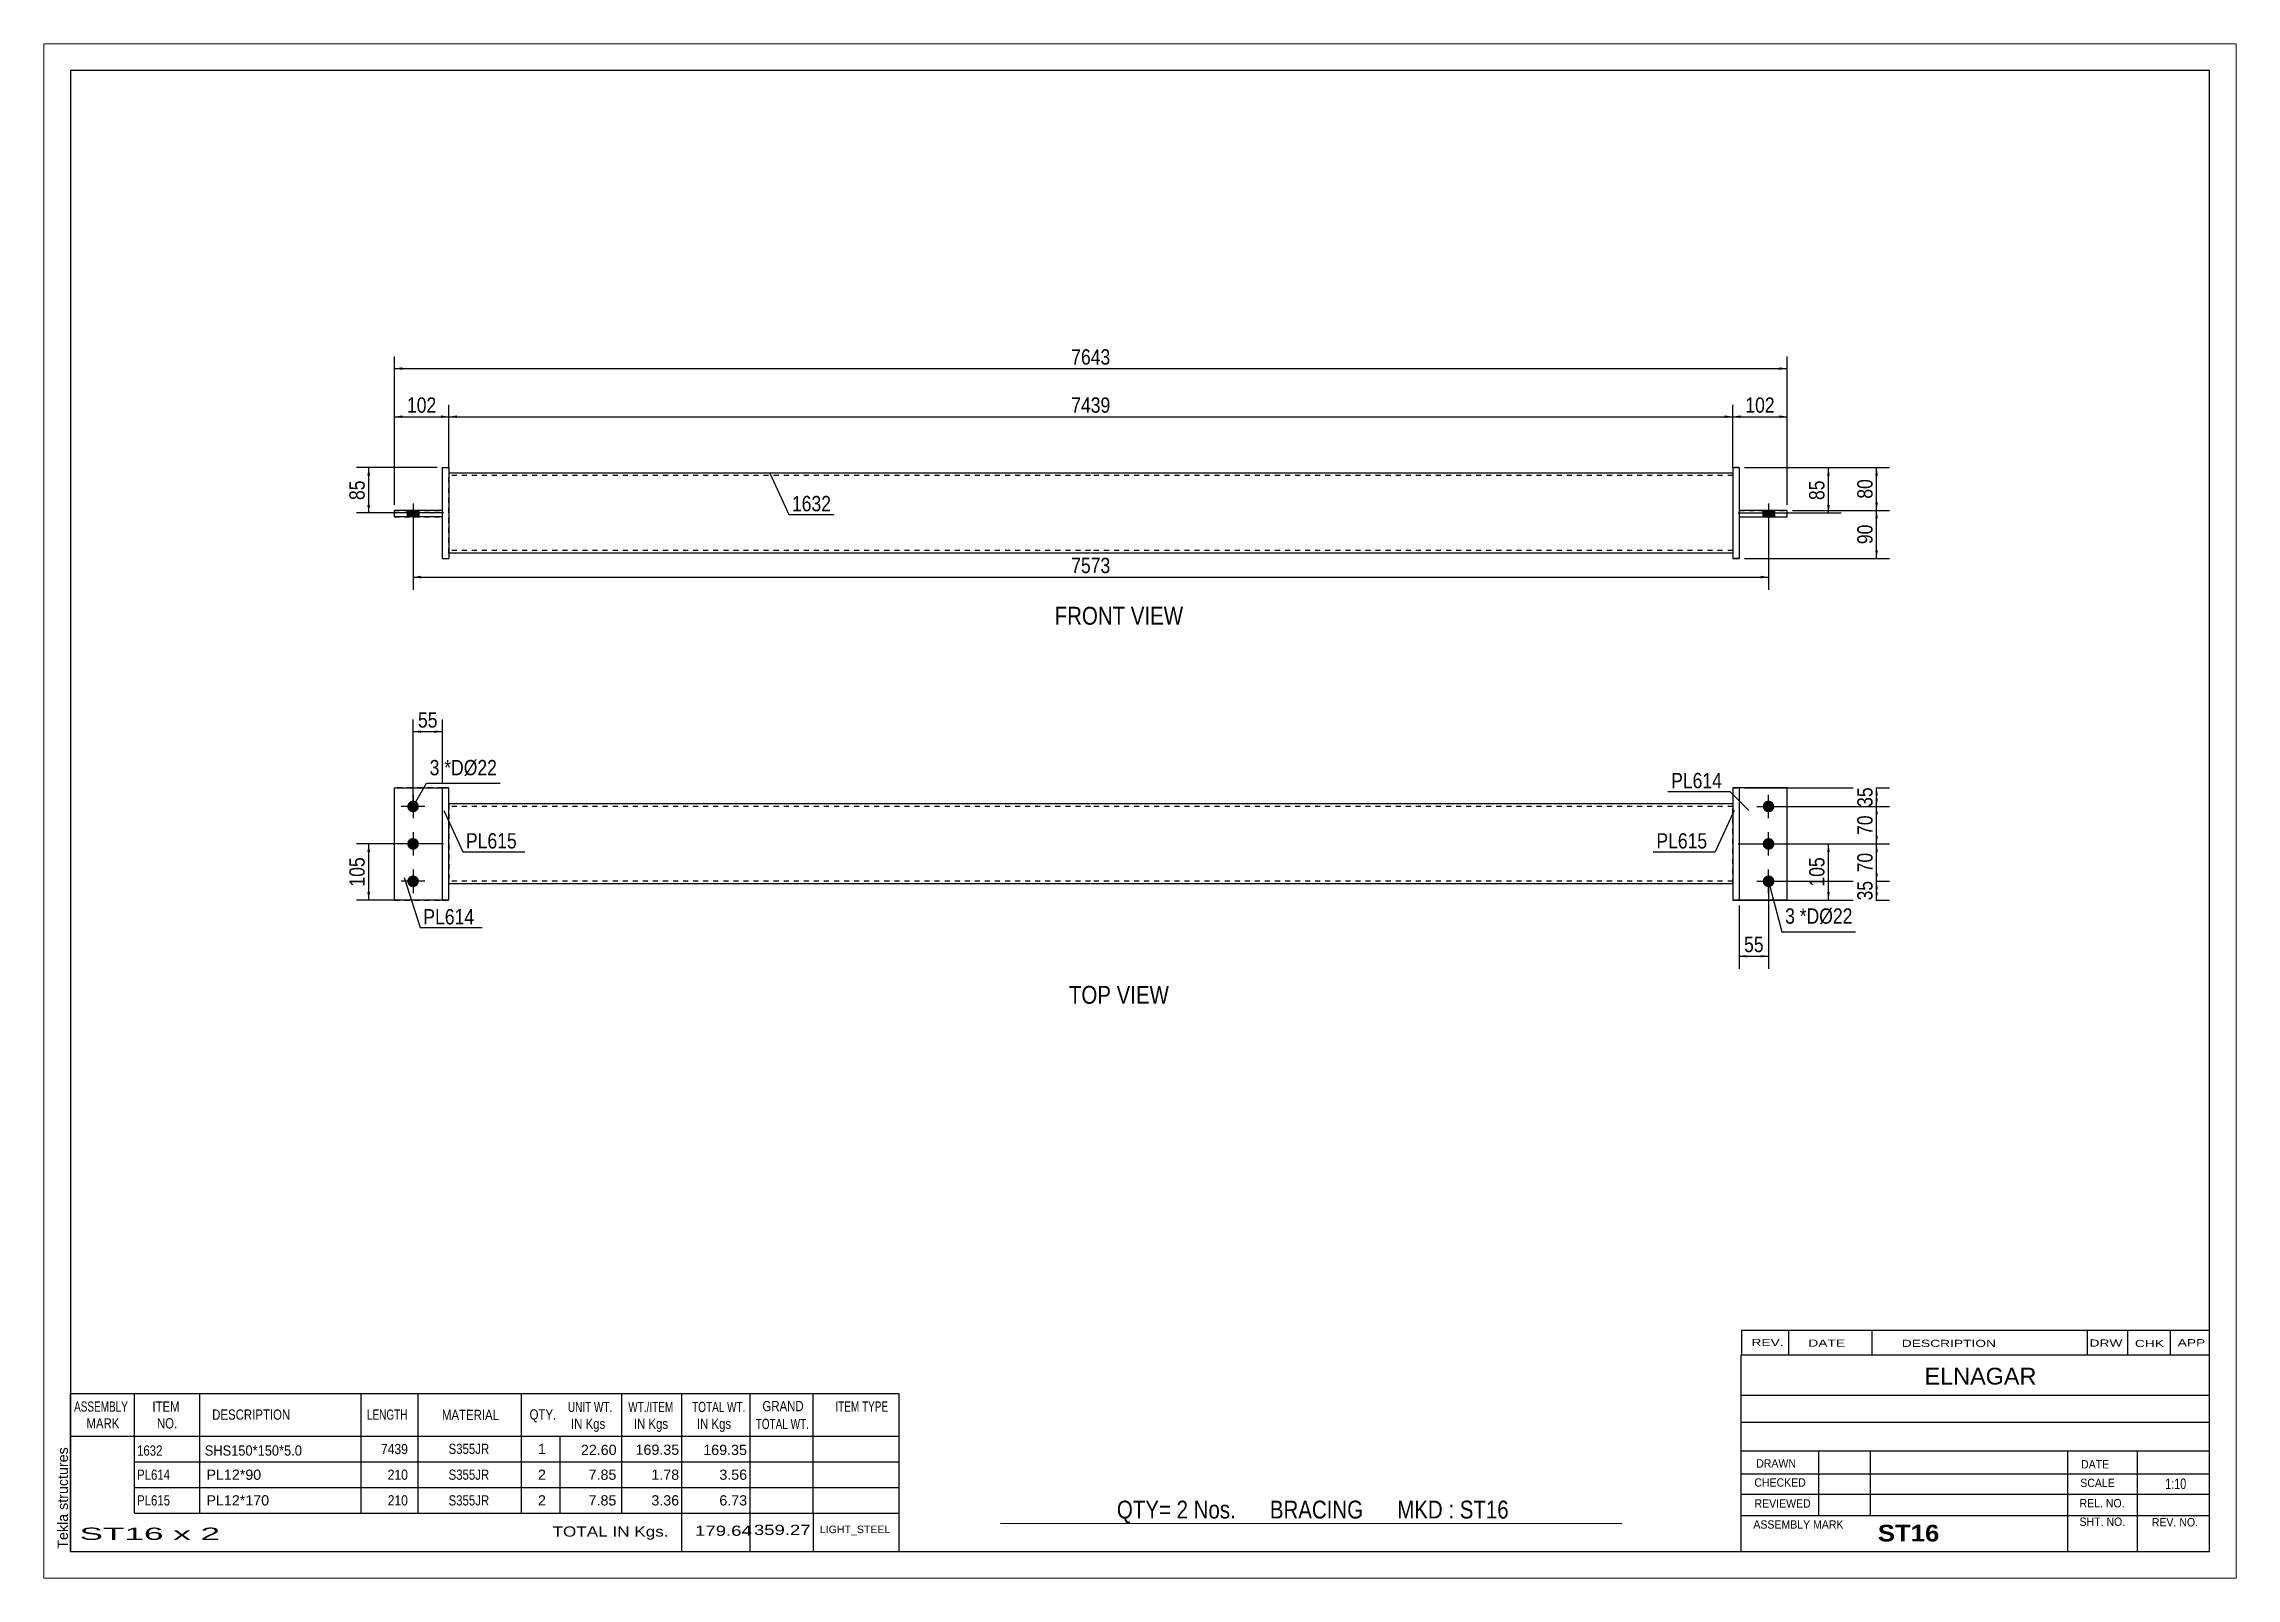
# Paper-space layout 'Layout1' of a CAD drawing. Header units: millimetres. Extents: x 0 to 410, y 0 to 287.
# The model-space entities are those that its viewports show. They can reach past a viewport. Long polylines and large blocks are cut down to what shows.
import ezdxf

# ---------------------------------------------------------------- set-up
doc = ezdxf.new("R2010")
doc.units = ezdxf.units.MM
doc.linetypes.add('DXK_LINE_DOT1', pattern=[1.8814, 0.9407, -0.9407])
doc.layers.add('Viewport layer', color=7, linetype='Continuous', plot=False)
doc.styles.add('Arial', font='ARIAL.TTF', dxfattribs={"height": 0.2})
doc.styles.add('Arial Bold', font='ARIALBD.TTF', dxfattribs={"height": 0.2})
doc.styles.add('Arial Narrow', font='ARIALN.TTF', dxfattribs={"height": 0.2})

# ---------------------------------------------------------------- blocks, each defined once
blk = doc.blocks.new('Unknown-629096347-1596')
at = {"color": 5, "linetype": 'Continuous'}
for p, q in [((405, 282), (5, 282)), ((5, 282), (5, 5)), ((405, 5), (405, 282)), ((5, 5), (405, 5))]:
    blk.add_line(p, q, dxfattribs=at)
at = {"color": 174, "linetype": 'Continuous', "style": 'Arial'}
blk.add_text('Tekla structures', height=1.9102, rotation=90, dxfattribs=at).set_placement((4.5, 5.5))
blk = doc.blocks.new('Unknown-629096347-11 - 1222')
at = {"color": 0, "linetype": 'Continuous'}
blk.add_wipeout([(213.11, 178.35), (213.11, 181.85), (189.04, 181.85), (189.04, 178.35)], dxfattribs=at)
at = {"color": 6, "linetype": 'Continuous', "style": 'Arial Narrow'}
blk.add_text('FRONT VIEW', height=3.34, dxfattribs=at).set_placement((189.04, 178.35))
blk = doc.blocks.new('Unknown-629096347-12 - 1247')
at = {"color": 0, "linetype": 'Continuous'}
blk.add_wipeout([(210.45, 107.45), (210.45, 110.95), (191.7, 110.95), (191.7, 107.45)], dxfattribs=at)
at = {"color": 6, "linetype": 'Continuous', "style": 'Arial Narrow'}
blk.add_text('TOP VIEW', height=3.34, dxfattribs=at).set_placement((191.7, 107.45))
blk = doc.blocks.new('Part-629096347-1239 - 1222')
at = {"color": 2, "linetype": 'Continuous'}
for p, q in [((315.85, 207.75), (315.85, 207.75)), ((315.85, 207.75), (317.05, 207.75)), ((315.85, 207.75), (315.85, 190.75)), ((317.05, 207.75), (317.05, 207.75)), ((317.05, 207.75), (317.05, 190.75)), ((315.85, 190.75), (317.05, 190.75)), ((315.85, 190.75), (315.85, 190.75)), ((317.05, 190.75), (317.05, 190.75))]:
    blk.add_line(p, q, dxfattribs=at)
at = {"color": 7, "linetype": 'DXK_LINE_DOT1'}
for p, q in [((317.05, 207.75), (315.85, 207.75)), ((317.05, 190.75), (315.85, 190.75)), ((315.85, 190.75), (315.85, 190.75)), ((317.05, 190.75), (317.05, 190.75))]:
    blk.add_line(p, q, dxfattribs=at)
blk = doc.blocks.new('Part-629096347-1238 - 1222')
at = {"color": 2, "linetype": 'Continuous'}
for p, q in [((326.05, 199.74), (317.05, 199.74)), ((317.05, 199.74), (317.05, 198.54)), ((317.05, 198.54), (326.05, 198.54)), ((326.05, 198.54), (326.05, 199.74))]:
    blk.add_line(p, q, dxfattribs=at)
at = {"color": 7, "linetype": 'DXK_LINE_DOT1'}
for p, q in [((317.05, 199.74), (326.05, 199.74)), ((317.05, 198.54), (326.05, 198.54))]:
    blk.add_line(p, q, dxfattribs=at)
blk = doc.blocks.new('Part-629096347-1240 - 1222')
at = {"color": 2, "linetype": 'Continuous'}
for p, q in [((65.55, 198.54), (65.55, 199.74)), ((74.55, 199.74), (65.55, 199.74)), ((65.55, 198.54), (65.55, 198.54)), ((74.55, 198.54), (65.55, 198.54)), ((74.55, 198.54), (74.55, 199.74)), ((74.55, 198.54), (74.55, 198.54))]:
    blk.add_line(p, q, dxfattribs=at)
at = {"color": 7, "linetype": 'DXK_LINE_DOT1'}
for p, q in [((65.55, 199.74), (74.55, 199.74)), ((65.55, 198.54), (74.55, 198.54))]:
    blk.add_line(p, q, dxfattribs=at)
blk = doc.blocks.new('Part-629096347-1241 - 1222')
at = {"color": 2, "linetype": 'Continuous'}
for p, q in [((74.55, 190.75), (74.55, 207.75)), ((74.55, 207.75), (75.75, 207.75)), ((75.75, 207.75), (75.75, 190.75)), ((74.55, 190.75), (74.55, 190.75)), ((74.55, 190.75), (75.75, 190.75)), ((75.75, 190.75), (75.75, 190.75))]:
    blk.add_line(p, q, dxfattribs=at)
at = {"color": 7, "linetype": 'DXK_LINE_DOT1'}
for p, q in [((74.55, 207.75), (75.75, 207.75)), ((74.55, 190.75), (74.55, 190.75)), ((74.55, 190.75), (75.75, 190.75)), ((75.75, 190.75), (75.75, 190.75))]:
    blk.add_line(p, q, dxfattribs=at)
blk = doc.blocks.new('Part-629096347-1242 - 1222')
at = {"color": 2, "linetype": 'Continuous'}
for p, q in [((75.75, 206.75), (195.75, 206.75)), ((195.85, 206.75), (315.85, 206.75)), ((195.75, 191.75), (75.75, 191.75)), ((315.85, 191.75), (195.85, 191.75))]:
    blk.add_line(p, q, dxfattribs=at)
at = {"color": 7, "linetype": 'DXK_LINE_DOT1'}
for p, q in [((75.75, 191.75), (75.75, 206.75)), ((195.75, 206.25), (75.75, 206.25)), ((315.85, 206.25), (195.85, 206.25)), ((315.85, 206.75), (315.85, 191.75)), ((195.75, 192.25), (75.75, 192.25)), ((315.85, 192.25), (195.85, 192.25))]:
    blk.add_line(p, q, dxfattribs=at)
blk = doc.blocks.new('Bolt-629096347-1243 - 1222')
at = {"linetype": 'Continuous'}
blk.add_hatch(color=3, dxfattribs=at).paths.add_polyline_path([(323.65, 199.74), (321.45, 199.74), (321.45, 198.54), (323.65, 198.54)])
blk.add_hatch(color=3, dxfattribs=at).paths.add_polyline_path([(323.65, 199.74), (321.45, 199.74), (321.45, 198.54), (323.65, 198.54)])
blk.add_hatch(color=3, dxfattribs=at).paths.add_polyline_path([(323.65, 199.74), (321.45, 199.74), (321.45, 198.54), (323.65, 198.54)])
at = {"color": 3, "linetype": 'Continuous'}
for p, q in [((322.55, 201.04), (322.55, 194.24)), ((322.55, 201.04), (322.55, 194.24)), ((322.55, 201.04), (322.55, 194.24)), ((321.45, 199.74), (321.45, 198.54)), ((321.45, 199.74), (321.45, 198.54)), ((321.45, 199.74), (321.45, 198.54)), ((323.65, 199.74), (323.65, 198.54)), ((323.65, 199.74), (323.65, 198.54)), ((323.65, 199.74), (323.65, 198.54))]:
    blk.add_line(p, q, dxfattribs=at)
blk = doc.blocks.new('Bolt-629096347-1244 - 1222')
at = {"linetype": 'Continuous'}
blk.add_hatch(color=3, dxfattribs=at).paths.add_polyline_path([(67.95, 198.54), (70.15, 198.54), (70.15, 199.74), (67.95, 199.74)])
blk.add_hatch(color=3, dxfattribs=at).paths.add_polyline_path([(67.95, 198.54), (70.15, 198.54), (70.15, 199.74), (67.95, 199.74)])
blk.add_hatch(color=3, dxfattribs=at).paths.add_polyline_path([(67.95, 198.54), (70.15, 198.54), (70.15, 199.74), (67.95, 199.74)])
at = {"color": 3, "linetype": 'Continuous'}
for p, q in [((69.05, 201.04), (69.05, 194.24)), ((69.05, 201.04), (69.05, 194.24)), ((69.05, 201.04), (69.05, 194.24)), ((67.95, 199.74), (67.95, 198.54)), ((67.95, 199.74), (67.95, 198.54)), ((67.95, 199.74), (67.95, 198.54)), ((70.15, 199.74), (70.15, 198.54)), ((70.15, 199.74), (70.15, 198.54)), ((70.15, 199.74), (70.15, 198.54))]:
    blk.add_line(p, q, dxfattribs=at)
blk = doc.blocks.new('Part-629096347-1248 - 1247')
at = {"color": 2, "linetype": 'Continuous'}
for p, q in [((326.05, 147.85), (317.05, 147.85)), ((326.05, 126.85), (326.05, 147.85)), ((326.05, 126.85), (317.05, 126.85))]:
    blk.add_line(p, q, dxfattribs=at)
at = {"color": 7, "linetype": 'DXK_LINE_DOT1'}
for p, q in [((326.05, 147.85), (317.05, 147.85)), ((317.05, 147.85), (317.05, 126.85)), ((317.05, 126.85), (326.05, 126.85))]:
    blk.add_line(p, q, dxfattribs=at)
blk = doc.blocks.new('Part-629096347-1249 - 1247')
at = {"color": 2, "linetype": 'Continuous'}
for p, q in [((317.05, 147.85), (315.85, 147.85)), ((315.85, 147.85), (315.85, 147.85)), ((315.85, 147.85), (315.85, 126.85)), ((317.05, 147.85), (317.05, 147.85)), ((317.05, 147.85), (317.05, 126.85)), ((315.85, 126.85), (317.05, 126.85))]:
    blk.add_line(p, q, dxfattribs=at)
at = {"color": 7, "linetype": 'DXK_LINE_DOT1'}
for p, q in [((315.85, 147.85), (317.05, 147.85)), ((317.05, 126.85), (315.85, 126.85)), ((315.85, 126.85), (315.85, 126.85)), ((317.05, 126.85), (317.05, 126.85))]:
    blk.add_line(p, q, dxfattribs=at)
blk = doc.blocks.new('Part-629096347-1250 - 1247')
at = {"color": 2, "linetype": 'Continuous'}
for p, q in [((65.55, 126.85), (65.55, 147.85)), ((65.55, 147.85), (74.55, 147.85)), ((74.55, 126.85), (65.55, 126.85))]:
    blk.add_line(p, q, dxfattribs=at)
at = {"color": 7, "linetype": 'DXK_LINE_DOT1'}
for p, q in [((74.55, 147.85), (65.55, 147.85)), ((74.55, 126.85), (74.55, 147.85)), ((65.55, 126.85), (74.55, 126.85))]:
    blk.add_line(p, q, dxfattribs=at)
blk = doc.blocks.new('Part-629096347-1251 - 1247')
at = {"color": 2, "linetype": 'Continuous'}
for p, q in [((74.55, 126.85), (74.55, 147.85)), ((75.75, 147.85), (74.55, 147.85)), ((75.75, 126.85), (75.75, 147.85)), ((74.55, 126.85), (74.55, 126.85)), ((75.75, 126.85), (74.55, 126.85)), ((75.75, 126.85), (75.75, 126.85))]:
    blk.add_line(p, q, dxfattribs=at)
at = {"color": 7, "linetype": 'DXK_LINE_DOT1'}
for p, q in [((74.55, 147.85), (75.75, 147.85)), ((74.55, 126.85), (75.75, 126.85))]:
    blk.add_line(p, q, dxfattribs=at)
blk = doc.blocks.new('Part-629096347-1252 - 1247')
at = {"color": 2, "linetype": 'Continuous'}
for p, q in [((195.75, 144.85), (75.75, 144.85)), ((315.85, 144.85), (195.85, 144.85)), ((195.75, 129.85), (75.75, 129.85)), ((315.85, 129.85), (195.85, 129.85))]:
    blk.add_line(p, q, dxfattribs=at)
at = {"color": 7, "linetype": 'DXK_LINE_DOT1'}
for p, q in [((75.75, 144.85), (75.75, 129.85)), ((195.75, 144.35), (75.75, 144.35)), ((315.85, 144.35), (195.85, 144.35)), ((315.85, 129.85), (315.85, 144.85)), ((195.75, 130.35), (75.75, 130.35)), ((315.85, 130.35), (195.85, 130.35))]:
    blk.add_line(p, q, dxfattribs=at)
blk = doc.blocks.new('Bolt-629096347-1253 - 1247')
at = {"linetype": 'Continuous'}
for points in [[(322.55, 145.45, -1), (322.55, 143.25, -1)], [(322.55, 138.45, -1), (322.55, 136.25, -1)], [(322.55, 131.45, -1), (322.55, 129.25, -1)]]:
    blk.add_hatch(color=3, dxfattribs=at).paths.add_polyline_path(points)
at = {"color": 3, "linetype": 'Continuous'}
for p, q in [((320.35, 144.35), (324.75, 144.35)), ((322.55, 142.15), (322.55, 146.55)), ((322.55, 135.15), (322.55, 139.55)), ((320.35, 137.35), (324.75, 137.35)), ((322.55, 128.15), (322.55, 132.55)), ((320.35, 130.35), (324.75, 130.35))]:
    blk.add_line(p, q, dxfattribs=at)
blk = doc.blocks.new('Bolt-629096347-1254 - 1247')
at = {"linetype": 'Continuous'}
for points in [[(69.05, 143.25, -1), (69.05, 145.45, -1)], [(69.05, 136.25, -1), (69.05, 138.45, -1)], [(69.05, 129.25, -1), (69.05, 131.45, -1)]]:
    blk.add_hatch(color=3, dxfattribs=at).paths.add_polyline_path(points)
at = {"color": 3, "linetype": 'Continuous'}
for p, q in [((71.25, 144.35), (66.85, 144.35)), ((69.05, 146.55), (69.05, 142.15)), ((69.05, 139.55), (69.05, 135.15)), ((71.25, 137.35), (66.85, 137.35)), ((69.05, 132.55), (69.05, 128.15)), ((71.25, 130.35), (66.85, 130.35))]:
    blk.add_line(p, q, dxfattribs=at)
blk = doc.blocks.new('StraightDimension-629096347-1259 - 1222')
at = {"linetype": 'Continuous'}
for points in [[(60.5, 206.25), (60.75, 207.75), (61, 206.25)], [(61, 200.75), (60.75, 199.25), (60.5, 200.75)]]:
    blk.add_hatch(color=7, dxfattribs=at).paths.add_polyline_path(points)
at = {"color": 7, "linetype": 'Continuous'}
for p, q in [((73.55, 207.75), (58.5, 207.75)), ((60.75, 199.25), (60.75, 207.75)), ((74.75, 199.25), (58.5, 199.25))]:
    blk.add_line(p, q, dxfattribs=at)
at = {"color": 0}
blk.add_wipeout([(60.6, 205.93), (56.4, 205.93), (56.4, 201.07), (60.6, 201.07)], dxfattribs=at)
at = {"color": 3, "style": 'Arial Narrow'}
blk.add_text('85', height=2.863, rotation=90.0002, dxfattribs=at).set_placement((60, 201.67))
blk = doc.blocks.new('StraightDimension-629096347-1265 - 1222')
at = {"linetype": 'Continuous'}
for points in [[(333.5, 206.25), (333.75, 207.75), (334, 206.25)], [(334, 200.75), (333.75, 199.25), (333.5, 200.75)]]:
    blk.add_hatch(color=7, dxfattribs=at).paths.add_polyline_path(points)
at = {"color": 7, "linetype": 'Continuous'}
for p, q in [((318.05, 207.75), (336.15, 207.75)), ((333.75, 199.25), (333.75, 207.75)), ((316.85, 199.25), (336.15, 199.25))]:
    blk.add_line(p, q, dxfattribs=at)
at = {"color": 0}
blk.add_wipeout([(333.6, 205.93), (329.4, 205.93), (329.4, 201.07), (333.6, 201.07)], dxfattribs=at)
at = {"color": 3, "style": 'Arial Narrow'}
blk.add_text('85', height=2.863, rotation=90.0002, dxfattribs=at).set_placement((333, 201.67))
blk = doc.blocks.new('StraightDimension-629096347-1270 - 1222')
at = {"linetype": 'Continuous'}
for points in [[(342.5, 206.25), (342.75, 207.75), (343, 206.25)], [(343, 201.24), (342.75, 199.74), (342.5, 201.24)]]:
    blk.add_hatch(color=7, dxfattribs=at).paths.add_polyline_path(points)
at = {"color": 7, "linetype": 'Continuous'}
for p, q in [((318.05, 207.75), (345.15, 207.75)), ((342.75, 199.74), (342.75, 207.75)), ((327.05, 199.74), (345.15, 199.74))]:
    blk.add_line(p, q, dxfattribs=at)
at = {"color": 0}
blk.add_wipeout([(342.6, 206.17), (338.4, 206.17), (338.4, 201.32), (342.6, 201.32)], dxfattribs=at)
at = {"color": 3, "style": 'Arial Narrow'}
blk.add_text('80', height=2.863, rotation=90.0002, dxfattribs=at).set_placement((342, 201.92))
blk = doc.blocks.new('StraightDimension-629096347-1271 - 1222')
at = {"linetype": 'Continuous'}
for points in [[(342.5, 198.24), (342.75, 199.74), (343, 198.24)], [(343, 192.25), (342.75, 190.75), (342.5, 192.25)]]:
    blk.add_hatch(color=7, dxfattribs=at).paths.add_polyline_path(points)
at = {"color": 7, "linetype": 'Continuous'}
for p, q in [((327.05, 199.74), (345.15, 199.74)), ((342.75, 190.75), (342.75, 199.74)), ((318.05, 190.75), (345.15, 190.75))]:
    blk.add_line(p, q, dxfattribs=at)
at = {"color": 0}
blk.add_wipeout([(342.6, 197.67), (338.4, 197.67), (338.4, 192.82), (342.6, 192.82)], dxfattribs=at)
at = {"color": 3, "style": 'Arial Narrow'}
blk.add_text('90', height=2.863, rotation=90.0002, dxfattribs=at).set_placement((342, 193.42))
blk = doc.blocks.new('StraightDimension-629096347-1285 - 1222')
at = {"linetype": 'Continuous'}
for points in [[(77.25, 217), (75.75, 217.25), (77.25, 217.5)], [(314.35, 217.5), (315.85, 217.25), (314.35, 217)]]:
    blk.add_hatch(color=7, dxfattribs=at).paths.add_polyline_path(points)
at = {"color": 7, "linetype": 'Continuous'}
for p, q in [((75.75, 207.75), (75.75, 219.5)), ((315.85, 207.75), (315.85, 219.5)), ((75.75, 217.25), (315.85, 217.25))]:
    blk.add_line(p, q, dxfattribs=at)
at = {"color": 0}
blk.add_wipeout([(200.06, 217.4), (200.06, 221.6), (191.54, 221.6), (191.54, 217.4)], dxfattribs=at)
at = {"color": 3, "style": 'Arial Narrow'}
blk.add_text('7439', height=2.863, dxfattribs=at).set_placement((192.14, 218))
blk = doc.blocks.new('StraightDimension-629096347-1278 - 1222')
at = {"linetype": 'Continuous'}
for points in [[(70.55, 187), (69.05, 187.25), (70.55, 187.5)], [(321.05, 187.5), (322.55, 187.25), (321.05, 187)]]:
    blk.add_hatch(color=7, dxfattribs=at).paths.add_polyline_path(points)
at = {"color": 7, "linetype": 'Continuous'}
for p, q in [((69.05, 197.54), (69.05, 184.85)), ((322.55, 197.54), (322.55, 184.85)), ((69.05, 187.25), (322.55, 187.25))]:
    blk.add_line(p, q, dxfattribs=at)
at = {"color": 0}
blk.add_wipeout([(200.06, 187.4), (200.06, 191.6), (191.54, 191.6), (191.54, 187.4)], dxfattribs=at)
at = {"color": 3, "style": 'Arial Narrow'}
blk.add_text('7573', height=2.863, dxfattribs=at).set_placement((192.14, 188))
blk = doc.blocks.new('StraightDimension-629096347-1284 - 1222')
at = {"linetype": 'Continuous'}
for points in [[(317.35, 217), (315.85, 217.25), (317.35, 217.5)], [(324.55, 217.5), (326.05, 217.25), (324.55, 217)]]:
    blk.add_hatch(color=7, dxfattribs=at).paths.add_polyline_path(points)
at = {"color": 7, "linetype": 'Continuous'}
for p, q in [((315.85, 207.75), (315.85, 219.5)), ((326.05, 200.74), (326.05, 219.5)), ((315.85, 217.25), (326.05, 217.25))]:
    blk.add_line(p, q, dxfattribs=at)
at = {"color": 0}
blk.add_wipeout([(324.29, 217.4), (324.29, 221.6), (317.61, 221.6), (317.61, 217.4)], dxfattribs=at)
at = {"color": 3, "style": 'Arial Narrow'}
blk.add_text('102', height=2.863, dxfattribs=at).set_placement((318.21, 218))
blk = doc.blocks.new('StraightDimension-629096347-1286 - 1222')
at = {"linetype": 'Continuous'}
for points in [[(67.05, 217), (65.55, 217.25), (67.05, 217.5)], [(74.25, 217.5), (75.75, 217.25), (74.25, 217)]]:
    blk.add_hatch(color=7, dxfattribs=at).paths.add_polyline_path(points)
at = {"color": 7, "linetype": 'Continuous'}
for p, q in [((65.55, 200.74), (65.55, 219.5)), ((75.75, 207.75), (75.75, 219.5)), ((65.55, 217.25), (75.75, 217.25))]:
    blk.add_line(p, q, dxfattribs=at)
at = {"color": 0}
blk.add_wipeout([(73.99, 217.4), (73.99, 221.6), (67.31, 221.6), (67.31, 217.4)], dxfattribs=at)
at = {"color": 3, "style": 'Arial Narrow'}
blk.add_text('102', height=2.863, dxfattribs=at).set_placement((67.91, 218))
blk = doc.blocks.new('StraightDimension-629096347-1292 - 1222')
at = {"linetype": 'Continuous'}
for points in [[(67.05, 226), (65.55, 226.25), (67.05, 226.5)], [(324.55, 226.5), (326.05, 226.25), (324.55, 226)]]:
    blk.add_hatch(color=7, dxfattribs=at).paths.add_polyline_path(points)
at = {"color": 7, "linetype": 'Continuous'}
for p, q in [((65.55, 200.74), (65.55, 228.5)), ((65.55, 226.25), (326.05, 226.25)), ((326.05, 200.74), (326.05, 228.5))]:
    blk.add_line(p, q, dxfattribs=at)
at = {"color": 0}
blk.add_wipeout([(200.06, 226.4), (200.06, 230.6), (191.54, 230.6), (191.54, 226.4)], dxfattribs=at)
at = {"color": 3, "style": 'Arial Narrow'}
blk.add_text('7643', height=2.863, dxfattribs=at).set_placement((192.14, 227))
blk = doc.blocks.new('StraightDimension-629096347-1306 - 1247')
at = {"linetype": 'Continuous'}
for points in [[(342.5, 146.35), (342.75, 147.85), (343, 146.35)], [(343, 145.85), (342.75, 144.35), (342.5, 145.85)]]:
    blk.add_hatch(color=7, dxfattribs=at).paths.add_polyline_path(points)
at = {"color": 7, "linetype": 'Continuous'}
for p, q in [((318.05, 147.85), (345.15, 147.85)), ((342.75, 144.35), (342.75, 147.85)), ((323.55, 144.35), (345.15, 144.35))]:
    blk.add_line(p, q, dxfattribs=at)
at = {"color": 0}
blk.add_wipeout([(342.6, 148.53), (338.4, 148.53), (338.4, 143.67), (342.6, 143.67)], dxfattribs=at)
at = {"color": 3, "style": 'Arial Narrow'}
blk.add_text('35', height=2.863, rotation=90.0002, dxfattribs=at).set_placement((342, 144.27))
blk = doc.blocks.new('StraightDimension-629096347-1296 - 1247')
at = {"linetype": 'Continuous'}
for points in [[(60.5, 135.85), (60.75, 137.35), (61, 135.85)], [(61, 128.35), (60.75, 126.85), (60.5, 128.35)]]:
    blk.add_hatch(color=7, dxfattribs=at).paths.add_polyline_path(points)
at = {"color": 7, "linetype": 'Continuous'}
for p, q in [((74.75, 137.35), (58.5, 137.35)), ((60.75, 126.85), (60.75, 137.35)), ((73.55, 126.85), (58.5, 126.85))]:
    blk.add_line(p, q, dxfattribs=at)
at = {"color": 0}
blk.add_wipeout([(60.6, 135.44), (56.4, 135.44), (56.4, 128.76), (60.6, 128.76)], dxfattribs=at)
at = {"color": 3, "style": 'Arial Narrow'}
blk.add_text('105', height=2.863, rotation=90.0002, dxfattribs=at).set_placement((60, 129.36))
blk = doc.blocks.new('StraightDimension-629096347-1301 - 1247')
at = {"linetype": 'Continuous'}
for points in [[(333.5, 135.85), (333.75, 137.35), (334, 135.85)], [(334, 128.35), (333.75, 126.85), (333.5, 128.35)]]:
    blk.add_hatch(color=7, dxfattribs=at).paths.add_polyline_path(points)
at = {"color": 7, "linetype": 'Continuous'}
for p, q in [((316.85, 137.35), (336.15, 137.35)), ((333.75, 126.85), (333.75, 137.35)), ((318.05, 126.85), (336.15, 126.85))]:
    blk.add_line(p, q, dxfattribs=at)
at = {"color": 0}
blk.add_wipeout([(333.6, 135.44), (329.4, 135.44), (329.4, 128.76), (333.6, 128.76)], dxfattribs=at)
at = {"color": 3, "style": 'Arial Narrow'}
blk.add_text('105', height=2.863, rotation=90.0002, dxfattribs=at).set_placement((333, 129.36))
blk = doc.blocks.new('StraightDimension-629096347-1307 - 1247')
at = {"linetype": 'Continuous'}
for points in [[(342.5, 142.85), (342.75, 144.35), (343, 142.85)], [(343, 138.85), (342.75, 137.35), (342.5, 138.85)]]:
    blk.add_hatch(color=7, dxfattribs=at).paths.add_polyline_path(points)
at = {"color": 7, "linetype": 'Continuous'}
for p, q in [((323.55, 144.35), (345.15, 144.35)), ((342.75, 137.35), (342.75, 144.35)), ((323.55, 137.35), (345.15, 137.35))]:
    blk.add_line(p, q, dxfattribs=at)
at = {"color": 0}
blk.add_wipeout([(342.6, 143.28), (338.4, 143.28), (338.4, 138.42), (342.6, 138.42)], dxfattribs=at)
at = {"color": 3, "style": 'Arial Narrow'}
blk.add_text('70', height=2.863, rotation=90.0002, dxfattribs=at).set_placement((342, 139.02))
blk = doc.blocks.new('StraightDimension-629096347-1308 - 1247')
at = {"linetype": 'Continuous'}
for points in [[(342.5, 135.85), (342.75, 137.35), (343, 135.85)], [(343, 131.85), (342.75, 130.35), (342.5, 131.85)]]:
    blk.add_hatch(color=7, dxfattribs=at).paths.add_polyline_path(points)
at = {"color": 7, "linetype": 'Continuous'}
for p, q in [((323.55, 137.35), (345.15, 137.35)), ((342.75, 130.35), (342.75, 137.35)), ((323.55, 130.35), (345.15, 130.35))]:
    blk.add_line(p, q, dxfattribs=at)
at = {"color": 0}
blk.add_wipeout([(342.6, 136.28), (338.4, 136.28), (338.4, 131.42), (342.6, 131.42)], dxfattribs=at)
at = {"color": 3, "style": 'Arial Narrow'}
blk.add_text('70', height=2.863, rotation=90.0002, dxfattribs=at).set_placement((342, 132.02))
blk = doc.blocks.new('StraightDimension-629096347-1309 - 1247')
at = {"linetype": 'Continuous'}
for points in [[(342.5, 128.85), (342.75, 130.35), (343, 128.85)], [(343, 128.35), (342.75, 126.85), (342.5, 128.35)]]:
    blk.add_hatch(color=7, dxfattribs=at).paths.add_polyline_path(points)
at = {"color": 7, "linetype": 'Continuous'}
for p, q in [((323.55, 130.35), (345.15, 130.35)), ((342.75, 126.85), (342.75, 130.35)), ((318.05, 126.85), (345.15, 126.85))]:
    blk.add_line(p, q, dxfattribs=at)
at = {"color": 0}
blk.add_wipeout([(342.6, 131.03), (338.4, 131.03), (338.4, 126.17), (342.6, 126.17)], dxfattribs=at)
at = {"color": 3, "style": 'Arial Narrow'}
blk.add_text('35', height=2.863, rotation=90.0002, dxfattribs=at).set_placement((342, 126.77))
blk = doc.blocks.new('StraightDimension-629096347-1322 - 1247')
at = {"linetype": 'Continuous'}
for points in [[(318.55, 116.1), (317.05, 116.35), (318.55, 116.6)], [(321.05, 116.6), (322.55, 116.35), (321.05, 116.1)]]:
    blk.add_hatch(color=7, dxfattribs=at).paths.add_polyline_path(points)
at = {"color": 7, "linetype": 'Continuous'}
for p, q in [((322.55, 129.35), (322.55, 113.95)), ((317.05, 125.85), (317.05, 113.95)), ((317.05, 116.35), (322.55, 116.35))]:
    blk.add_line(p, q, dxfattribs=at)
at = {"color": 0}
blk.add_wipeout([(322.23, 116.5), (322.23, 120.7), (317.37, 120.7), (317.37, 116.5)], dxfattribs=at)
at = {"color": 3, "style": 'Arial Narrow'}
blk.add_text('55', height=2.863, dxfattribs=at).set_placement((317.97, 117.1))
blk = doc.blocks.new('StraightDimension-629096347-1328 - 1247')
at = {"linetype": 'Continuous'}
for points in [[(70.55, 158.1), (69.05, 158.35), (70.55, 158.6)], [(73.05, 158.6), (74.55, 158.35), (73.05, 158.1)]]:
    blk.add_hatch(color=7, dxfattribs=at).paths.add_polyline_path(points)
at = {"color": 7, "linetype": 'Continuous'}
for p, q in [((69.05, 145.35), (69.05, 160.6)), ((74.55, 148.85), (74.55, 160.6)), ((69.05, 158.35), (74.55, 158.35))]:
    blk.add_line(p, q, dxfattribs=at)
at = {"color": 0}
blk.add_wipeout([(74.23, 158.5), (74.23, 162.7), (69.37, 162.7), (69.37, 158.5)], dxfattribs=at)
at = {"color": 3, "style": 'Arial Narrow'}
blk.add_text('55', height=2.863, dxfattribs=at).set_placement((69.97, 159.1))
blk = doc.blocks.new('CBS_BOM-629096347-1612')
at = {"color": 7, "linetype": 'Continuous'}
for p, q in [((4.97, 26.57), (4.97, 34.57)), ((4.97, 34.57), (159.89, 34.57)), ((16.97, 26.57), (16.97, 34.57)), ((29.16, 26.57), (29.16, 34.57)), ((59.32, 26.57), (59.32, 34.57)), ((70, 26.57), (70, 34.57)), ((89.32, 26.57), (89.32, 34.57)), ((108.12, 26.57), (108.12, 34.57)), ((119.33, 26.57), (119.33, 34.57)), ((132.12, 26.57), (132.12, 34.57)), ((143.87, 26.57), (143.87, 34.57)), ((159.89, 34.56), (159.89, 26.58)), ((4.97, 26.57), (159.89, 26.57)), ((4.97, 21.77), (4.97, 26.57)), ((16.97, 21.77), (16.97, 26.57)), ((29.16, 21.77), (29.16, 26.57)), ((59.32, 21.77), (59.32, 26.57)), ((70, 21.77), (70, 26.57)), ((89.32, 21.77), (89.32, 26.57)), ((96.58, 21.77), (96.58, 26.57)), ((108.12, 21.77), (108.12, 26.57)), ((119.33, 21.77), (119.33, 26.57)), ((132.12, 21.77), (132.12, 26.57)), ((143.89, 21.77), (143.89, 26.57)), ((159.89, 26.57), (159.89, 21.77)), ((4.97, 16.97), (4.97, 21.77)), ((16.97, 21.77), (159.89, 21.77)), ((16.97, 16.97), (16.97, 21.77)), ((29.16, 16.97), (29.16, 21.77)), ((59.32, 16.97), (59.32, 21.77)), ((70, 16.97), (70, 21.77)), ((89.32, 16.97), (89.32, 21.77)), ((96.58, 16.97), (96.58, 21.77)), ((108.12, 16.97), (108.12, 21.77)), ((119.33, 16.97), (119.33, 21.77)), ((132.12, 16.97), (132.12, 21.77)), ((143.89, 16.97), (143.89, 21.77)), ((159.89, 21.76), (159.89, 16.97)), ((4.97, 12.17), (4.97, 16.97)), ((16.97, 16.97), (159.89, 16.97)), ((16.97, 12.17), (16.97, 16.97)), ((29.16, 12.17), (29.16, 16.97)), ((59.32, 12.17), (59.32, 16.97)), ((70, 12.17), (70, 16.97)), ((89.32, 12.17), (89.32, 16.97)), ((96.58, 12.17), (96.58, 16.97)), ((108.12, 12.17), (108.12, 16.97)), ((119.33, 12.17), (119.33, 16.97)), ((132.12, 12.17), (132.12, 16.97)), ((143.89, 12.17), (143.89, 16.97)), ((159.89, 16.96), (159.89, 12.17)), ((4.97, 4.97), (4.97, 12.15)), ((16.97, 12.17), (159.89, 12.17)), ((119.33, 4.97), (119.33, 12.15)), ((132.12, 4.97), (132.12, 12.15)), ((143.93, 4.97), (143.93, 12.15)), ((159.89, 12.17), (159.89, 4.97)), ((4.97, 4.97), (159.89, 4.97))]:
    blk.add_line(p, q, dxfattribs=at)
at = {"color": 3, "linetype": 'Continuous', "style": 'Arial'}
for s, height, width, p in [('ASSEMBLY', 1.91, 0.7, (5.65, 31.14)), ('ITEM', 1.91, 0.8, (20.3, 31.14)), ('UNIT WT.', 1.91, 0.7, (98.01, 31.07)), ('WT./ITEM', 1.91, 0.7, (109.3, 31.07)), ('TOTAL WT.', 1.91, 0.7, (121.24, 31.07)), ('GRAND', 1.91, 0.8, (134.39, 31.23)), ('ITEM TYPE', 1.91, 0.7, (148.03, 31.15)), ('MARK', 1.91, 0.8, (7.97, 28.01)), ('NO.', 1.91, 0.8, (21.15, 28.01)), ('DESCRIPTION', 1.9102, 0.8, (31.48, 29.64)), ('LENGTH', 1.91, 0.7, (60.43, 29.64)), ('MATERIAL', 1.91, 0.8, (74.45, 29.59)), ('QTY.', 1.91, 0.8, (90.84, 29.67)), ('IN Kgs', 1.91, 0.8, (98.59, 27.93)), ('IN Kgs', 1.91, 0.8, (110.34, 27.93)), ('IN Kgs', 1.91, 0.8, (122.13, 27.93)), ('TOTAL WT.', 1.91, 0.7, (133.13, 27.89))]:
    blk.add_text(s, height=height, dxfattribs=dict(at, width=width)).set_placement(p)
at = {"color": 7, "linetype": 'Continuous', "style": 'Arial'}
for s, height, width, p in [('1632', 1.91, 0.8, (17.43, 22.92)), ('SHS150*150*5.0', 1.9102, 0.9, (30.1, 22.92)), ('7439', 1.91, 0.85, (63.04, 23.2)), ('S355JR', 1.91, 0.8, (75.69, 23.23)), ('PL614', 1.91, 0.8, (17.43, 18.4)), ('210', 1.91, 0.85, (64.3, 18.4)), ('S355JR', 1.91, 0.8, (75.69, 18.4)), ('PL615', 1.91, 0.8, (17.43, 13.6)), ('210', 1.91, 0.85, (64.3, 13.6)), ('S355JR', 1.91, 0.8, (75.69, 13.6))]:
    blk.add_text(s, height=height, dxfattribs=dict(at, width=width)).set_placement(p)
for s, p in [('1', (92.41, 23.23)), ('22.60', (100.44, 23.04)), ('169.35', (110.66, 23.07)), ('169.35', (123.33, 23.04)), ('PL12*90', (30.41, 18.4)), ('2', (92.41, 18.4)), ('7.85', (101.88, 18.4)), ('1.78', (113.62, 18.4)), ('3.56', (126.33, 18.4)), ('PL12*170', (30.41, 13.6)), ('2', (92.41, 13.6)), ('7.85', (101.88, 13.6)), ('3.36', (113.62, 13.6)), ('6.73', (126.33, 13.6))]:
    blk.add_text(s, height=1.91, dxfattribs=at).set_placement(p)
at = {"color": 6, "linetype": 'Continuous', "style": 'Arial'}
for s, height, width, p in [('ST16 x 2', 2.292, 2.05, (6.69, 7.16)), ('TOTAL IN Kgs.', 1.9102, 1.2, (95.13, 7.77)), ('179.64', 1.91, 1.3, (121.79, 7.92)), ('359.27', 1.91, 1.3, (132.79, 8.08))]:
    blk.add_text(s, height=height, dxfattribs=dict(at, width=width)).set_placement(p)
blk.add_text('LIGHT_STEEL', height=1.4135, dxfattribs=at).set_placement((145.14, 8.42))
blk = doc.blocks.new('CBS_CALLOFF-629096347-1613')
at = {"color": 7, "linetype": 'Continuous'}
blk.add_line((178.88, 10.27), (295.11, 10.25), dxfattribs=at)
at = {"color": 3, "linetype": 'Continuous', "style": 'Arial Narrow'}
blk.add_text('QTY= 2 Nos.      BRACING      MKD : ST16', height=3.3405, dxfattribs=at).set_placement((200.68, 11.16))
blk = doc.blocks.new('CBS_NAME_BLOG-629096347-1614')
at = {"color": 7, "linetype": 'Continuous'}
for p, q in [((317.41, 41.75), (404.93, 41.75)), ((317.41, 5.04), (317.41, 41.75)), ((317.41, 34.21), (404.93, 34.21)), ((317.48, 29.16), (405, 29.16)), ((317.41, 23.79), (404.93, 23.79)), ((331.93, 11.68), (331.93, 23.78)), ((341.62, 11.71), (341.62, 23.78)), ((378.53, 5.04), (378.53, 23.77)), ((391.58, 5.04), (391.58, 23.78)), ((317.42, 19.49), (405, 19.51)), ((317.41, 15.74), (404.93, 15.74)), ((317.41, 11.7), (404.93, 11.7)), ((317.41, 5), (405, 5))]:
    blk.add_line(p, q, dxfattribs=at)
at = {"color": 3, "linetype": 'Continuous', "style": 'Arial'}
blk.add_text('ELNAGAR', height=3.133, dxfattribs=at).set_placement((351.73, 36.22))
at = {"color": 3, "linetype": 'Continuous'}
for s, height, style, width, p in [('DRAWN', 1.566, 'Arial', 0.9, (320.24, 20.68)), ('DATE', 1.566, 'Arial', 0.9, (381, 20.52)), ('CHECKED', 1.566, 'Arial', 0.9, (319.89, 17.11)), ('SCALE', 1.566, 'Arial', 0.9, (380.85, 17.04)), ('1:10', 1.957, 'Arial Narrow', 0.9, (396.74, 16.68)), ('REVIEWED', 1.566, 'Arial', 0.9, (319.93, 13.19)), ('REL. NO.', 1.566, 'Arial', 0.9, (380.71, 13.24)), ('ASSEMBLY MARK', 1.5663, 'Arial', 0.9, (319.71, 9.26)), ('ST16', 3.131, 'Arial Bold', 1.1, (342.99, 6.86)), ('SHT. NO.', 1.566, 'Arial', 0.9, (380.71, 9.77)), ('REV. NO.', 1.566, 'Arial', 0.9, (394.23, 9.68))]:
    blk.add_text(s, height=height, dxfattribs=dict(at, style=style, width=width)).set_placement(p)
blk = doc.blocks.new('CBS_REVISION-629096347-1615')
at = {"color": 7, "linetype": 'Continuous'}
for p, q in [((317.49, 46.38), (404.99, 46.38)), ((317.49, 46.38), (317.49, 41.75)), ((326.29, 46.38), (326.29, 41.75)), ((341.88, 46.38), (341.88, 41.81)), ((382.14, 46.38), (382.14, 41.75)), ((389.68, 46.38), (389.68, 41.75)), ((397.63, 46.38), (397.63, 41.75)), ((317.49, 41.75), (404.99, 41.75))]:
    blk.add_line(p, q, dxfattribs=at)
at = {"color": 7, "style": 'Arial Narrow', "width": 1.7}
for s, height, p in [('REV.', 1.326, (319.35, 43.43)), ('DATE', 1.326, (329.98, 43.31)), ('DESCRIPTION', 1.3257, (347.46, 43.26)), ('DRW', 1.326, (382.57, 43.32)), ('CHK', 1.326, (391.06, 43.23)), ('APP', 1.326, (399.06, 43.38))]:
    blk.add_text(s, height=height, dxfattribs=at).set_placement(p)
blk = doc.blocks.new('Mark-629096347-1344 - 1222')
at = {"color": 0}
blk.add_wipeout([(147.22, 199.57), (147.22, 202.57), (139.91, 202.57), (139.91, 199.57)], dxfattribs=at)
blk.add_wipeout([(147.22, 199.57), (147.22, 202.57), (139.91, 202.57), (139.91, 199.57)], dxfattribs=at)
at = {"color": 7, "linetype": 'Continuous'}
for p, q in [((135.77, 206.7), (139.31, 198.97)), ((139.31, 198.97), (147.82, 198.97))]:
    blk.add_line(p, q, dxfattribs=at)
at = {"color": 3, "style": 'Arial Narrow'}
blk.add_text('1632', height=2.863, dxfattribs=at).set_placement((139.91, 199.57))
blk = doc.blocks.new('Mark-629096347-1332 - 1247')
at = {"color": 0}
blk.add_wipeout([(313.84, 147.76), (313.84, 150.76), (304.34, 150.76), (304.34, 147.76)], dxfattribs=at)
blk.add_wipeout([(313.84, 147.76), (313.84, 150.76), (304.34, 150.76), (304.34, 147.76)], dxfattribs=at)
at = {"color": 7, "linetype": 'Continuous'}
for p in [(303.74, 147.16), (318.88, 143.62)]:
    blk.add_line(p, (315.34, 147.16), dxfattribs=at)
at = {"color": 3, "style": 'Arial Narrow'}
blk.add_text('PL614', height=2.863, dxfattribs=at).set_placement((304.34, 147.76))
blk = doc.blocks.new('Mark-629096347-1335 - 1247')
at = {"color": 0}
blk.add_wipeout([(311.08, 136.49), (311.08, 139.49), (301.58, 139.49), (301.58, 136.49)], dxfattribs=at)
blk.add_wipeout([(311.08, 136.49), (311.08, 139.49), (301.58, 139.49), (301.58, 136.49)], dxfattribs=at)
at = {"color": 7, "linetype": 'Continuous'}
for p in [(316.12, 143.62), (300.98, 135.89)]:
    blk.add_line(p, (312.58, 135.89), dxfattribs=at)
at = {"color": 3, "style": 'Arial Narrow'}
blk.add_text('PL615', height=2.863, dxfattribs=at).set_placement((301.58, 136.49))
blk = doc.blocks.new('Mark-629096347-1338 - 1247')
at = {"color": 0}
blk.add_wipeout([(80.48, 122.28), (80.48, 125.28), (70.98, 125.28), (70.98, 122.28)], dxfattribs=at)
blk.add_wipeout([(80.48, 122.28), (80.48, 125.28), (70.98, 125.28), (70.98, 122.28)], dxfattribs=at)
at = {"color": 7, "linetype": 'Continuous'}
for p, q in [((67.38, 131.08), (70.38, 121.68)), ((70.38, 121.68), (81.98, 121.68))]:
    blk.add_line(p, q, dxfattribs=at)
at = {"color": 3, "style": 'Arial Narrow'}
blk.add_text('PL614', height=2.863, dxfattribs=at).set_placement((70.98, 122.28))
blk = doc.blocks.new('Mark-629096347-1341 - 1247')
at = {"color": 0}
blk.add_wipeout([(88.46, 136.49), (88.46, 139.49), (78.95, 139.49), (78.95, 136.49)], dxfattribs=at)
blk.add_wipeout([(88.46, 136.49), (88.46, 139.49), (78.95, 139.49), (78.95, 136.49)], dxfattribs=at)
at = {"color": 7, "linetype": 'Continuous'}
for p, q in [((74.82, 143.62), (78.35, 135.89)), ((78.35, 135.89), (89.96, 135.89))]:
    blk.add_line(p, q, dxfattribs=at)
at = {"color": 3, "style": 'Arial Narrow'}
blk.add_text('PL615', height=2.863, dxfattribs=at).set_placement((78.95, 136.49))
blk = doc.blocks.new('Mark-629096347-1350 - 1247')
at = {"color": 0}
blk.add_wipeout([(327.48, 122.42), (327.48, 125.42), (325.65, 125.42), (325.65, 122.42)], dxfattribs=at)
blk.add_wipeout([(327.48, 122.42), (327.48, 125.42), (325.65, 125.42), (325.65, 122.42)], dxfattribs=at)
at = {"color": 7, "linetype": 'Continuous'}
blk.add_line((322.55, 130.35), (325.05, 120.92), dxfattribs=at)
at = {"color": 0}
blk.add_wipeout([(332.03, 122.42), (332.03, 125.42), (328.38, 125.42), (328.38, 122.42)], dxfattribs=at)
blk.add_wipeout([(332.03, 122.42), (332.03, 125.42), (328.38, 125.42), (328.38, 122.42)], dxfattribs=at)
at = {"color": 3, "style": 'Arial Narrow'}
blk.add_text('3', height=2.86, dxfattribs=at).set_placement((325.65, 122.42))
at = {"color": 0}
blk.add_wipeout([(338.24, 122.42), (338.24, 125.42), (332.03, 125.42), (332.03, 122.42)], dxfattribs=at)
blk.add_wipeout([(338.24, 122.42), (338.24, 125.42), (332.03, 125.42), (332.03, 122.42)], dxfattribs=at)
at = {"color": 7, "linetype": 'Continuous'}
blk.add_line((325.05, 120.92), (338.84, 120.92), dxfattribs=at)
at = {"color": 3, "style": 'Arial Narrow'}
for s, p in [('*D', (328.38, 122.42)), ('Ø22', (332.03, 122.42))]:
    blk.add_text(s, height=2.863, dxfattribs=at).set_placement(p)
blk = doc.blocks.new('Mark-629096347-1351 - 1247')
at = {"color": 0}
blk.add_wipeout([(73.98, 150.18), (73.98, 153.18), (72.15, 153.18), (72.15, 150.18)], dxfattribs=at)
blk.add_wipeout([(73.98, 150.18), (73.98, 153.18), (72.15, 153.18), (72.15, 150.18)], dxfattribs=at)
at = {"color": 7, "linetype": 'Continuous'}
blk.add_line((69.05, 144.35), (71.55, 148.68), dxfattribs=at)
at = {"color": 0}
blk.add_wipeout([(78.53, 150.18), (78.53, 153.18), (74.88, 153.18), (74.88, 150.18)], dxfattribs=at)
blk.add_wipeout([(78.53, 150.18), (78.53, 153.18), (74.88, 153.18), (74.88, 150.18)], dxfattribs=at)
at = {"color": 3, "style": 'Arial Narrow'}
blk.add_text('3', height=2.86, dxfattribs=at).set_placement((72.15, 150.18))
at = {"color": 0}
blk.add_wipeout([(84.74, 150.18), (84.74, 153.18), (78.53, 153.18), (78.53, 150.18)], dxfattribs=at)
blk.add_wipeout([(84.74, 150.18), (84.74, 153.18), (78.53, 153.18), (78.53, 150.18)], dxfattribs=at)
at = {"color": 7, "linetype": 'Continuous'}
blk.add_line((71.55, 148.68), (85.34, 148.68), dxfattribs=at)
at = {"color": 3, "style": 'Arial Narrow'}
for s, p in [('*D', (74.88, 150.18)), ('Ø22', (78.53, 150.18))]:
    blk.add_text(s, height=2.863, dxfattribs=at).set_placement(p)

msp = doc.modelspace()

# ---------------------------------------------------------------- block references
for name in ['Unknown-629096347-1596', 'Part-629096347-1241 - 1222', 'Part-629096347-1242 - 1222', 'Part-629096347-1239 - 1222', 'Bolt-629096347-1244 - 1222', 'Bolt-629096347-1243 - 1222', 'Part-629096347-1240 - 1222', 'Part-629096347-1238 - 1222', 'Part-629096347-1250 - 1247', 'Part-629096347-1251 - 1247', 'Part-629096347-1249 - 1247', 'Part-629096347-1248 - 1247', 'Bolt-629096347-1254 - 1247', 'Part-629096347-1252 - 1247', 'Bolt-629096347-1253 - 1247', 'CBS_REVISION-629096347-1615', 'CBS_NAME_BLOG-629096347-1614', 'CBS_BOM-629096347-1612', 'CBS_CALLOFF-629096347-1613']:
    msp.add_blockref(name, (0, 0))

# ---------------------------------------------------------------- next in the draw order: block references
for name in ['StraightDimension-629096347-1259 - 1222', 'StraightDimension-629096347-1265 - 1222', 'Unknown-629096347-11 - 1222', 'StraightDimension-629096347-1328 - 1247', 'StraightDimension-629096347-1306 - 1247', 'StraightDimension-629096347-1296 - 1247', 'StraightDimension-629096347-1301 - 1247', 'Unknown-629096347-12 - 1247']:
    msp.add_blockref(name, (0, 0))

# ---------------------------------------------------------------- next in the draw order: block references
for name in ['StraightDimension-629096347-1285 - 1222', 'StraightDimension-629096347-1270 - 1222', 'Mark-629096347-1332 - 1247', 'Mark-629096347-1341 - 1247', 'StraightDimension-629096347-1307 - 1247', 'Mark-629096347-1338 - 1247']:
    msp.add_blockref(name, (0, 0))

# ---------------------------------------------------------------- next in the draw order: block references
for name in ['StraightDimension-629096347-1286 - 1222', 'StraightDimension-629096347-1271 - 1222', 'Mark-629096347-1351 - 1247', 'Mark-629096347-1335 - 1247', 'StraightDimension-629096347-1308 - 1247']:
    msp.add_blockref(name, (0, 0))

# ---------------------------------------------------------------- next in the draw order: block references
for name in ['StraightDimension-629096347-1284 - 1222', 'StraightDimension-629096347-1278 - 1222', 'StraightDimension-629096347-1309 - 1247']:
    msp.add_blockref(name, (0, 0))

# ---------------------------------------------------------------- next in the draw order: block references
for name in ['StraightDimension-629096347-1292 - 1222', 'StraightDimension-629096347-1322 - 1247']:
    msp.add_blockref(name, (0, 0))

# ---------------------------------------------------------------- next in the draw order: block references
for name in ['Mark-629096347-1344 - 1222', 'Mark-629096347-1350 - 1247']:
    msp.add_blockref(name, (0, 0))

psp = doc.layouts.get("Layout1")

# ---------------------------------------------------------------- viewports
at = {"layer": 'Viewport layer', "view_target_point": (205, 143.5)}
psp.add_viewport(center=(205, 143.5), size=(410, 287), view_center_point=(0, 0), view_height=287, dxfattribs=at)

doc.saveas('drawing.dxf')
